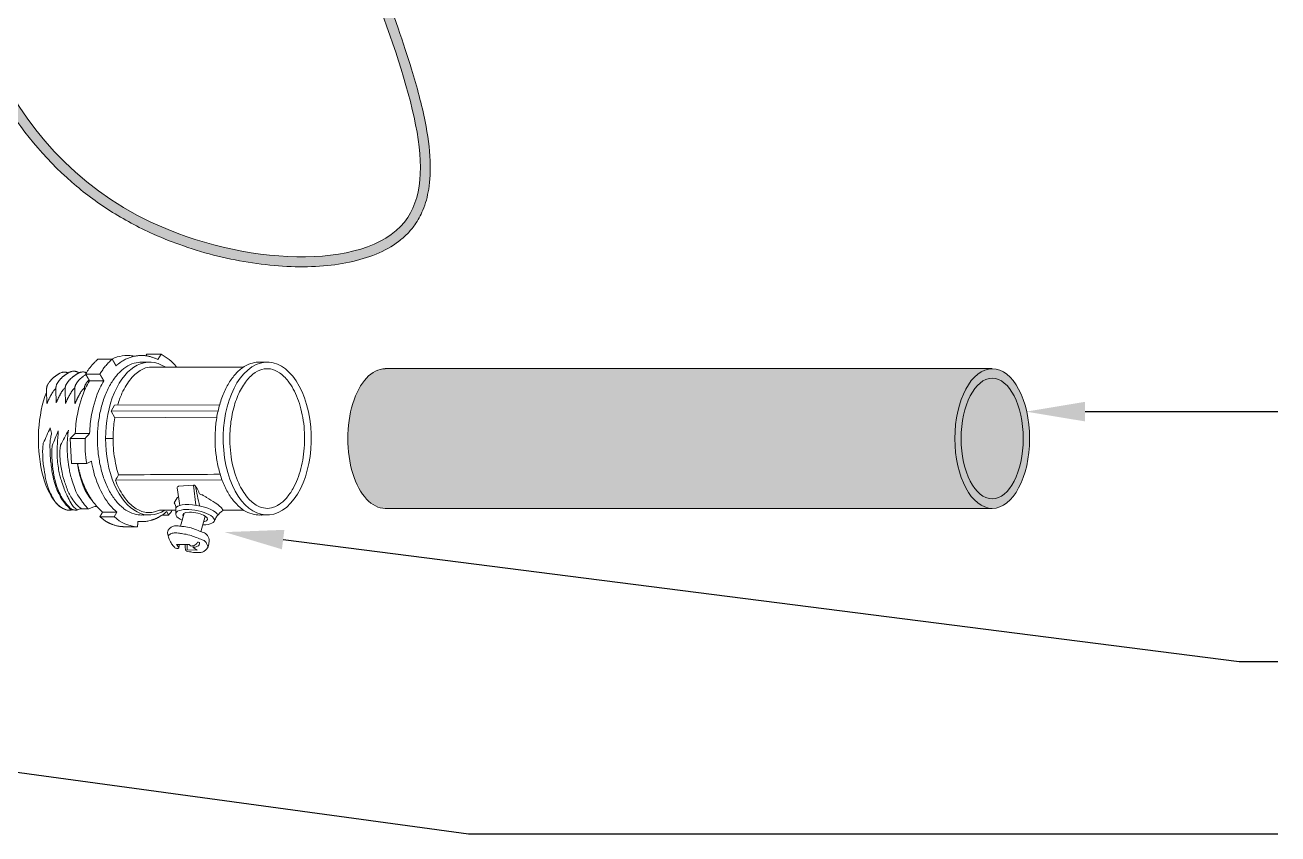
# Model space of a CAD drawing. Header units: millimetres. Extents: x -1568 to 501, y 36 to 962.
# Drawn here: x 167.41 to 184.45, y 52.67 to 63.67 of the extents above; entities that cross this region are included whole.
import ezdxf

# ---------------------------------------------------------------- set-up
doc = ezdxf.new("R2010")
doc.units = ezdxf.units.MM

msp = doc.modelspace()

# ---------------------------------------------------------------- hatches: boundary and pattern name
at = {"lineweight": 0, "transparency": 33554687}
h = msp.add_hatch(color=254, dxfattribs=at)
edge = h.paths.add_edge_path()
edge.add_line((166.621, 73.128), (166.621, 72.99))
edge.add_spline(control_points=[(166.621, 72.99), (166.744, 72.963), (166.867, 72.935), (167.217, 72.85), (167.439, 72.786), (167.739, 72.659), (167.829, 72.614), (168.003, 72.512), (168.086, 72.454), (168.212, 72.35), (168.258, 72.307), (168.417, 72.145), (168.518, 72.012), (168.646, 71.787), (168.687, 71.701), (168.735, 71.571), (168.749, 71.527), (168.772, 71.44), (168.782, 71.396), (168.803, 71.269), (168.808, 71.185), (168.804, 70.946), (168.778, 70.789), (168.688, 70.472), (168.624, 70.312), (168.481, 70.01), (168.405, 69.868), (168.242, 69.586), (168.156, 69.446), (168.005, 69.204), (167.939, 69.101), (167.791, 68.869), (167.708, 68.74), (167.428, 68.3), (167.237, 67.992), (166.895, 67.363), (166.745, 67.043), (166.585, 66.574), (166.545, 66.439), (166.478, 66.162), (166.451, 66.021), (166.41, 65.72), (166.397, 65.56), (166.377, 64.94), (166.429, 64.469), (166.664, 63.546), (166.847, 63.094), (167.346, 62.254), (167.662, 61.866), (168.205, 61.394), (168.378, 61.264), (168.655, 61.087), (168.75, 61.031), (168.946, 60.925), (169.048, 60.875), (169.284, 60.769), (169.422, 60.715), (169.869, 60.56), (170.188, 60.483), (170.816, 60.389), (171.125, 60.373), (171.553, 60.401), (171.689, 60.419), (171.947, 60.474), (172.068, 60.51), (172.293, 60.603), (172.396, 60.66), (172.529, 60.761), (172.569, 60.796), (172.643, 60.871), (172.677, 60.911), (172.751, 61.016), (172.787, 61.083), (172.854, 61.243), (172.88, 61.339), (172.916, 61.562), (172.922, 61.692), (172.91, 61.997), (172.885, 62.176), (172.802, 62.589), (172.738, 62.827), (172.554, 63.426), (172.422, 63.796), (172.241, 64.311)], knot_values=[0, 0, 0, 0, 9.073058, 9.073058, 26.445674, 26.445674, 34.452528, 34.452528, 42.459381, 42.459381, 47.357131, 47.357131, 59.948057, 59.948057, 67.348559, 67.348559, 71.04881, 71.04881, 74.749062, 74.749062, 81.853357, 81.853357, 94.734507, 94.734507, 107.615657, 107.615657, 118.968472, 118.968472, 130.321286, 130.321286, 138.838167, 138.838167, 149.704568, 149.704568, 176.04717, 176.04717, 202.389771, 202.389771, 212.8189, 212.8189, 223.248028, 223.248028, 234.722865, 234.722865, 267.174922, 267.174922, 299.626979, 299.626979, 332.079036, 332.079036, 345.755289, 345.755289, 352.593416, 352.593416, 359.431543, 359.431543, 368.198238, 368.198238, 387.499748, 387.499748, 406.801259, 406.801259, 416.297185, 416.297185, 425.793111, 425.793111, 435.289037, 435.289037, 439.705886, 439.705886, 444.122735, 444.122735, 450.603882, 450.603882, 458.901649, 458.901649, 469.046633, 469.046633, 481.878061, 481.878061, 497.482889, 497.482889, 520.282603, 520.282603, 520.282603, 520.282603], degree=3, periodic=0)
edge.add_line((172.241, 64.311), (172.162, 64.118))
edge.add_spline(control_points=[(172.162, 64.118), (172.612, 62.864), (173.554, 60.236), (167.574, 60.555), (165.71, 65.764), (168.004, 68.821), (169.286, 71.134), (168.215, 72.779), (167.203, 73), (166.621, 73.128)], knot_values=[0, 0, 0, 0, 77.75285, 162.897003, 304.118311, 392.285258, 446.709784, 478.230016, 520.99204, 520.99204, 520.99204, 520.99204], degree=3, periodic=0)
h = msp.add_hatch(color=8, dxfattribs=at)
h.dxf.hatch_style = 1
edge = h.paths.add_edge_path()
edge.add_ellipse((180.561, 58.047), major_axis=(0, 0.95), ratio=0.535366, start_angle=0, end_angle=180, ccw=False)
edge.add_line((180.561, 58.998), (172.305, 58.998))
edge.add_ellipse((172.305, 58.047), major_axis=(0, 0.95), ratio=0.535367, start_angle=0, end_angle=180)
edge.add_line((172.305, 57.097), (180.561, 57.097))
h = msp.add_hatch(color=8, dxfattribs=at)
h.dxf.hatch_style = 1
edge = h.paths.add_edge_path()
edge.add_ellipse((180.561, 58.047), major_axis=(0, 0.95), ratio=0.535367, start_angle=180, end_angle=360)
edge.add_ellipse((180.561, 58.047), major_axis=(0, -0.95), ratio=0.535366, start_angle=180, end_angle=360)

# ---------------------------------------------------------------- linework, layer by layer
at = {"lineweight": 0}
for p, q in [((169.05, 59.173), (169.063, 59.195)), ((169.063, 59.195), (169.257, 59.195)), ((169.257, 59.195), (169.214, 59.121)), ((168.044, 58.961), (168.039, 58.959)), ((168.05, 58.962), (168.044, 58.961)), ((168.054, 58.962), (168.05, 58.962)), ((168.061, 58.963), (168.054, 58.962)), ((168.066, 58.963), (168.061, 58.963)), ((168.072, 58.963), (168.066, 58.963)), ((168.077, 58.963), (168.072, 58.963)), ((168.084, 58.962), (168.077, 58.963)), ((168.088, 58.962), (168.084, 58.962)), ((168.094, 58.961), (168.088, 58.962)), ((168.099, 58.96), (168.094, 58.961)), ((169.457, 59.02), (169.461, 59.028)), ((167.721, 58.794), (167.719, 58.789)), ((167.724, 58.798), (167.721, 58.794)), ((167.728, 58.803), (167.724, 58.798)), ((167.731, 58.807), (167.728, 58.803)), ((167.734, 58.812), (167.731, 58.807)), ((167.737, 58.816), (167.734, 58.812)), ((167.741, 58.821), (167.737, 58.816)), ((167.744, 58.825), (167.741, 58.821)), ((167.748, 58.829), (167.744, 58.825)), ((167.751, 58.834), (167.748, 58.829)), ((167.755, 58.838), (167.751, 58.834)), ((167.758, 58.842), (167.755, 58.838)), ((167.762, 58.846), (167.758, 58.842)), ((167.766, 58.85), (167.762, 58.846)), ((167.77, 58.854), (167.766, 58.85)), ((167.774, 58.858), (167.77, 58.854)), ((167.778, 58.862), (167.774, 58.858)), ((167.78, 58.864), (167.778, 58.862)), ((167.786, 58.869), (167.78, 58.864)), ((167.79, 58.873), (167.786, 58.869)), ((167.794, 58.876), (167.79, 58.873)), ((167.799, 58.88), (167.794, 58.876)), ((167.803, 58.883), (167.799, 58.88)), ((167.807, 58.886), (167.803, 58.883)), ((167.812, 58.89), (167.807, 58.886)), ((167.816, 58.893), (167.812, 58.89)), ((167.822, 58.897), (167.816, 58.893)), ((167.825, 58.899), (167.822, 58.897)), ((167.83, 58.903), (167.825, 58.899)), ((167.834, 58.906), (167.83, 58.903)), ((167.838, 58.909), (167.834, 58.906)), ((167.843, 58.913), (167.838, 58.909)), ((167.84, 58.792), (167.838, 58.787)), ((167.844, 58.798), (167.84, 58.792)), ((167.847, 58.916), (167.843, 58.913)), ((167.846, 58.802), (167.844, 58.798)), ((167.849, 58.806), (167.846, 58.802)), ((167.852, 58.919), (167.847, 58.916)), ((167.852, 58.811), (167.849, 58.806)), ((167.857, 58.922), (167.852, 58.919)), ((167.855, 58.815), (167.852, 58.811)), ((167.858, 58.82), (167.855, 58.815)), ((167.861, 58.925), (167.857, 58.922)), ((167.861, 58.824), (167.858, 58.82)), ((167.866, 58.928), (167.861, 58.925)), ((167.864, 58.829), (167.861, 58.824)), ((167.868, 58.833), (167.864, 58.829)), ((167.871, 58.93), (167.866, 58.928)), ((167.871, 58.838), (167.868, 58.833)), ((167.876, 58.933), (167.871, 58.93)), ((167.875, 58.842), (167.871, 58.838)), ((167.878, 58.846), (167.875, 58.842)), ((167.881, 58.935), (167.876, 58.933)), ((167.882, 58.85), (167.878, 58.846)), ((167.886, 58.937), (167.881, 58.935)), ((167.885, 58.854), (167.882, 58.85)), ((167.889, 58.859), (167.885, 58.854)), ((167.891, 58.94), (167.886, 58.937)), ((167.893, 58.863), (167.889, 58.859)), ((167.895, 58.941), (167.891, 58.94)), ((167.897, 58.866), (167.893, 58.863)), ((167.901, 58.944), (167.895, 58.941)), ((167.901, 58.87), (167.897, 58.866)), ((167.906, 58.945), (167.901, 58.944)), ((167.905, 58.874), (167.901, 58.87)), ((167.907, 58.876), (167.905, 58.874)), ((167.912, 58.947), (167.906, 58.945)), ((167.913, 58.882), (167.907, 58.876)), ((167.917, 58.948), (167.912, 58.947)), ((167.917, 58.885), (167.913, 58.882)), ((167.923, 58.949), (167.917, 58.948)), ((167.921, 58.889), (167.917, 58.885)), ((167.926, 58.892), (167.921, 58.889)), ((167.927, 58.95), (167.923, 58.949)), ((167.93, 58.895), (167.926, 58.892)), ((167.933, 58.951), (167.927, 58.95)), ((167.934, 58.899), (167.93, 58.895)), ((167.939, 58.951), (167.933, 58.951)), ((167.939, 58.902), (167.934, 58.899)), ((167.944, 58.951), (167.939, 58.951)), ((167.943, 58.905), (167.939, 58.902)), ((167.949, 58.909), (167.943, 58.905)), ((167.95, 58.951), (167.944, 58.951)), ((167.952, 58.912), (167.949, 58.909)), ((167.957, 58.95), (167.95, 58.951)), ((167.957, 58.915), (167.952, 58.912)), ((167.961, 58.949), (167.957, 58.95)), ((167.961, 58.919), (167.957, 58.915)), ((167.967, 58.948), (167.961, 58.949)), ((167.966, 58.922), (167.961, 58.919)), ((167.97, 58.925), (167.966, 58.922)), ((167.972, 58.947), (167.967, 58.948)), ((167.971, 58.791), (167.969, 58.788)), ((167.975, 58.928), (167.97, 58.925)), ((167.974, 58.796), (167.971, 58.791)), ((167.977, 58.945), (167.972, 58.947)), ((167.977, 58.801), (167.974, 58.796)), ((167.979, 58.931), (167.975, 58.928)), ((167.982, 58.943), (167.977, 58.945)), ((167.98, 58.805), (167.977, 58.801)), ((167.984, 58.934), (167.979, 58.931)), ((167.983, 58.81), (167.98, 58.805)), ((167.987, 58.94), (167.982, 58.943)), ((167.987, 58.814), (167.983, 58.81)), ((167.988, 58.937), (167.984, 58.934)), ((167.99, 58.938), (167.987, 58.94)), ((167.99, 58.819), (167.987, 58.814)), ((167.993, 58.94), (167.988, 58.937)), ((167.993, 58.823), (167.99, 58.819)), ((167.998, 58.943), (167.993, 58.94)), ((167.997, 58.827), (167.993, 58.823)), ((168, 58.832), (167.997, 58.827)), ((168.003, 58.945), (167.998, 58.943)), ((168.004, 58.836), (168, 58.832)), ((168.008, 58.948), (168.003, 58.945)), ((168.007, 58.84), (168.004, 58.836)), ((168.011, 58.844), (168.007, 58.84)), ((168.013, 58.95), (168.008, 58.948)), ((168.015, 58.848), (168.011, 58.844)), ((168.018, 58.952), (168.013, 58.95)), ((168.018, 58.852), (168.015, 58.848)), ((168.022, 58.954), (168.018, 58.952)), ((168.022, 58.856), (168.018, 58.852)), ((168.028, 58.956), (168.022, 58.954)), ((168.026, 58.86), (168.022, 58.856)), ((168.03, 58.864), (168.026, 58.86)), ((168.034, 58.958), (168.028, 58.956)), ((168.033, 58.866), (168.03, 58.864)), ((168.038, 58.871), (168.033, 58.866)), ((168.039, 58.959), (168.034, 58.958)), ((168.043, 58.875), (168.038, 58.871)), ((168.047, 58.878), (168.043, 58.875)), ((168.051, 58.882), (168.047, 58.878)), ((168.056, 58.885), (168.051, 58.882)), ((168.06, 58.889), (168.056, 58.885)), ((168.064, 58.892), (168.06, 58.889)), ((168.069, 58.895), (168.064, 58.892)), ((168.074, 58.899), (168.069, 58.895)), ((168.078, 58.902), (168.074, 58.899)), ((168.082, 58.905), (168.078, 58.902)), ((168.087, 58.908), (168.082, 58.905)), ((168.091, 58.912), (168.087, 58.908)), ((168.095, 58.915), (168.091, 58.912)), ((168.1, 58.918), (168.095, 58.915)), ((168.104, 58.958), (168.099, 58.96)), ((168.105, 58.921), (168.1, 58.918)), ((168.102, 58.791), (168.1, 58.787)), ((168.105, 58.796), (168.102, 58.791)), ((168.109, 58.955), (168.104, 58.958)), ((168.109, 58.924), (168.105, 58.921)), ((168.108, 58.8), (168.105, 58.796)), ((168.111, 58.805), (168.108, 58.8)), ((168.114, 58.953), (168.109, 58.955)), ((168.114, 58.927), (168.109, 58.924)), ((168.114, 58.809), (168.111, 58.805)), ((168.136, 58.939), (168.114, 58.953)), ((168.119, 58.93), (168.114, 58.927)), ((168.117, 58.814), (168.114, 58.809)), ((168.121, 58.818), (168.117, 58.814)), ((168.123, 58.932), (168.119, 58.93)), ((168.124, 58.823), (168.121, 58.818)), ((168.128, 58.935), (168.123, 58.932)), ((168.127, 58.827), (168.124, 58.823)), ((168.131, 58.831), (168.127, 58.827)), ((168.133, 58.937), (168.128, 58.935)), ((168.134, 58.835), (168.131, 58.831)), ((168.138, 58.94), (168.133, 58.937)), ((168.138, 58.84), (168.134, 58.835)), ((168.143, 58.942), (168.138, 58.94)), ((168.142, 58.844), (168.138, 58.84)), ((168.145, 58.848), (168.142, 58.844)), ((168.148, 58.944), (168.143, 58.942)), ((168.149, 58.852), (168.145, 58.848)), ((168.154, 58.946), (168.148, 58.944)), ((168.153, 58.856), (168.149, 58.852)), ((168.157, 58.86), (168.153, 58.856)), ((168.159, 58.948), (168.154, 58.946)), ((168.161, 58.864), (168.157, 58.86)), ((168.164, 58.949), (168.159, 58.948)), ((168.163, 58.866), (168.161, 58.864)), ((168.169, 58.871), (168.163, 58.866)), ((168.17, 58.95), (168.164, 58.949)), ((168.173, 58.874), (168.169, 58.871)), ((168.175, 58.952), (168.17, 58.95)), ((168.178, 58.878), (168.173, 58.874)), ((168.179, 58.952), (168.175, 58.952)), ((168.182, 58.881), (168.178, 58.878)), ((168.186, 58.953), (168.179, 58.952)), ((168.186, 58.885), (168.182, 58.881)), ((168.192, 58.953), (168.186, 58.953)), ((168.191, 58.888), (168.186, 58.885)), ((168.195, 58.891), (168.191, 58.888)), ((168.197, 58.953), (168.192, 58.953)), ((168.199, 58.895), (168.195, 58.891)), ((168.203, 58.953), (168.197, 58.953)), ((168.205, 58.899), (168.199, 58.895)), ((168.21, 58.952), (168.203, 58.953)), ((168.208, 58.901), (168.205, 58.899)), ((168.213, 58.905), (168.208, 58.901)), ((168.214, 58.952), (168.21, 58.952)), ((168.217, 58.908), (168.213, 58.905)), ((168.219, 58.951), (168.214, 58.952)), ((168.222, 58.911), (168.217, 58.908)), ((168.224, 58.949), (168.219, 58.951)), ((168.226, 58.914), (168.222, 58.911)), ((168.23, 58.947), (168.224, 58.949)), ((168.231, 58.918), (168.226, 58.914)), ((168.235, 58.945), (168.23, 58.947)), ((168.425, 58.923), (168.231, 58.923)), ((168.233, 58.919), (168.231, 58.918)), ((168.239, 58.943), (168.235, 58.945)), ((168.241, 58.941), (168.239, 58.943)), ((167.7, 58.721), (167.699, 58.715)), ((167.699, 58.715), (167.699, 58.71)), ((167.699, 58.71), (167.699, 58.704)), ((167.699, 58.704), (167.702, 58.522)), ((167.701, 58.737), (167.7, 58.732)), ((167.7, 58.732), (167.7, 58.726)), ((167.7, 58.726), (167.7, 58.721)), ((167.702, 58.748), (167.701, 58.743)), ((167.701, 58.743), (167.701, 58.737)), ((167.703, 58.754), (167.702, 58.748)), ((167.705, 58.761), (167.703, 58.754)), ((167.706, 58.764), (167.705, 58.761)), ((167.708, 58.769), (167.706, 58.764)), ((167.711, 58.774), (167.708, 58.769)), ((167.713, 58.779), (167.711, 58.774)), ((167.717, 58.786), (167.713, 58.779)), ((167.719, 58.789), (167.717, 58.786)), ((167.748, 58.616), (167.75, 58.621)), ((167.75, 58.621), (167.753, 58.626)), ((167.753, 58.626), (167.756, 58.632)), ((167.756, 58.632), (167.759, 58.637)), ((167.759, 58.637), (167.763, 58.644)), ((167.763, 58.644), (167.765, 58.648)), ((167.765, 58.648), (167.768, 58.653)), ((167.768, 58.653), (167.771, 58.658)), ((167.771, 58.658), (167.774, 58.664)), ((167.774, 58.664), (167.777, 58.669)), ((167.777, 58.669), (167.78, 58.674)), ((167.78, 58.674), (167.783, 58.68)), ((167.783, 58.68), (167.787, 58.685)), ((167.787, 58.685), (167.79, 58.69)), ((167.79, 58.69), (167.793, 58.693)), ((167.793, 58.693), (167.797, 58.7)), ((167.797, 58.7), (167.801, 58.704)), ((167.801, 58.704), (167.805, 58.709)), ((167.805, 58.709), (167.81, 58.713)), ((167.81, 58.713), (167.813, 58.716)), ((167.813, 58.716), (167.819, 58.722)), ((167.819, 58.722), (167.823, 58.726)), ((167.823, 58.726), (167.827, 58.728)), ((167.827, 58.728), (167.826, 58.722)), ((167.826, 58.722), (167.826, 58.717)), ((167.826, 58.717), (167.829, 58.535)), ((167.828, 58.75), (167.827, 58.744)), ((167.827, 58.744), (167.827, 58.739)), ((167.827, 58.739), (167.827, 58.733)), ((167.827, 58.733), (167.827, 58.728)), ((167.829, 58.761), (167.828, 58.755)), ((167.828, 58.755), (167.828, 58.75)), ((167.83, 58.766), (167.829, 58.761)), ((167.832, 58.773), (167.83, 58.766)), ((167.833, 58.777), (167.832, 58.773)), ((167.835, 58.782), (167.833, 58.777)), ((167.838, 58.787), (167.835, 58.782)), ((167.868, 58.616), (167.872, 58.623)), ((167.872, 58.623), (167.875, 58.628)), ((167.875, 58.628), (167.878, 58.633)), ((167.878, 58.633), (167.881, 58.639)), ((167.881, 58.639), (167.883, 58.644)), ((167.883, 58.644), (167.886, 58.649)), ((167.886, 58.649), (167.89, 58.656)), ((167.89, 58.656), (167.892, 58.66)), ((167.892, 58.66), (167.895, 58.666)), ((167.895, 58.666), (167.898, 58.671)), ((167.898, 58.671), (167.901, 58.676)), ((167.901, 58.676), (167.904, 58.682)), ((167.904, 58.682), (167.907, 58.687)), ((167.907, 58.687), (167.91, 58.692)), ((167.91, 58.692), (167.914, 58.697)), ((167.914, 58.697), (167.917, 58.702)), ((167.917, 58.702), (167.92, 58.706)), ((167.92, 58.706), (167.925, 58.712)), ((167.925, 58.712), (167.928, 58.717)), ((167.928, 58.717), (167.932, 58.721)), ((167.932, 58.721), (167.937, 58.726)), ((167.937, 58.726), (167.94, 58.729)), ((167.94, 58.729), (167.946, 58.734)), ((167.946, 58.734), (167.95, 58.738)), ((167.95, 58.738), (167.953, 58.74)), ((167.953, 58.734), (167.952, 58.729)), ((167.952, 58.729), (167.952, 58.723)), ((167.952, 58.723), (167.952, 58.718)), ((167.952, 58.718), (167.952, 58.712)), ((167.952, 58.712), (167.952, 58.707)), ((167.952, 58.707), (167.955, 58.524)), ((167.954, 58.745), (167.953, 58.74)), ((167.953, 58.74), (167.953, 58.734)), ((167.955, 58.751), (167.954, 58.745)), ((167.956, 58.756), (167.955, 58.751)), ((167.958, 58.763), (167.956, 58.756)), ((167.959, 58.767), (167.958, 58.763)), ((167.961, 58.772), (167.959, 58.767)), ((167.963, 58.777), (167.961, 58.772)), ((167.966, 58.782), (167.963, 58.777)), ((167.969, 58.788), (167.966, 58.782)), ((168, 58.618), (168.003, 58.623)), ((168.003, 58.623), (168.006, 58.629)), ((168.006, 58.629), (168.009, 58.634)), ((168.009, 58.634), (168.012, 58.639)), ((168.012, 58.639), (168.016, 58.646)), ((168.016, 58.646), (168.018, 58.65)), ((168.018, 58.65), (168.021, 58.655)), ((168.021, 58.655), (168.024, 58.661)), ((168.024, 58.661), (168.027, 58.666)), ((168.027, 58.666), (168.03, 58.671)), ((168.03, 58.671), (168.033, 58.677)), ((168.033, 58.677), (168.036, 58.682)), ((168.036, 58.682), (168.039, 58.687)), ((168.039, 58.687), (168.043, 58.692)), ((168.043, 58.692), (168.045, 58.696)), ((168.045, 58.696), (168.05, 58.702)), ((168.05, 58.702), (168.054, 58.707)), ((168.054, 58.707), (168.058, 58.711)), ((168.058, 58.711), (168.062, 58.716)), ((168.062, 58.716), (168.065, 58.719)), ((168.065, 58.719), (168.071, 58.724)), ((168.071, 58.724), (168.076, 58.728)), ((168.076, 58.728), (168.081, 58.732)), ((168.081, 58.732), (168.083, 58.734)), ((168.084, 58.739), (168.083, 58.734)), ((168.083, 58.734), (168.083, 58.728)), ((168.083, 58.728), (168.083, 58.723)), ((168.083, 58.723), (168.083, 58.717)), ((168.083, 58.717), (168.083, 58.712)), ((168.083, 58.712), (168.083, 58.706)), ((168.083, 58.706), (168.085, 58.524)), ((168.085, 58.745), (168.084, 58.739)), ((168.086, 58.756), (168.085, 58.75)), ((168.085, 58.75), (168.085, 58.745)), ((168.088, 58.763), (168.086, 58.756)), ((168.09, 58.766), (168.088, 58.763)), ((168.092, 58.771), (168.09, 58.766)), ((168.094, 58.776), (168.092, 58.771)), ((168.096, 58.781), (168.094, 58.776)), ((168.1, 58.787), (168.096, 58.781)), ((168.131, 58.617), (168.134, 58.623)), ((168.134, 58.623), (168.137, 58.628)), ((168.137, 58.628), (168.14, 58.633)), ((168.14, 58.633), (168.143, 58.639)), ((168.143, 58.639), (168.146, 58.646)), ((168.146, 58.646), (168.148, 58.649)), ((168.148, 58.649), (168.151, 58.655)), ((168.151, 58.655), (168.154, 58.66)), ((168.154, 58.66), (168.157, 58.666)), ((168.157, 58.666), (168.16, 58.671)), ((168.16, 58.671), (168.163, 58.676)), ((168.163, 58.676), (168.167, 58.681)), ((168.167, 58.681), (168.17, 58.687)), ((168.17, 58.687), (168.173, 58.692)), ((168.173, 58.692), (168.176, 58.695)), ((168.176, 58.695), (168.181, 58.701)), ((168.181, 58.701), (168.185, 58.706)), ((168.185, 58.706), (168.189, 58.711)), ((168.189, 58.711), (168.193, 58.715)), ((168.193, 58.715), (168.196, 58.718)), ((168.196, 58.718), (168.202, 58.723)), ((168.202, 58.723), (168.206, 58.727)), ((168.206, 58.727), (168.211, 58.731)), ((168.211, 58.731), (168.216, 58.735)), ((167.702, 58.522), (167.705, 58.528)), ((167.705, 58.528), (167.707, 58.533)), ((167.707, 58.533), (167.71, 58.539)), ((167.71, 58.539), (167.713, 58.544)), ((167.713, 58.544), (167.715, 58.55)), ((167.715, 58.55), (167.718, 58.555)), ((167.718, 58.555), (167.721, 58.561)), ((167.721, 58.561), (167.724, 58.567)), ((167.724, 58.567), (167.726, 58.572)), ((167.726, 58.572), (167.728, 58.577)), ((167.728, 58.577), (167.731, 58.583)), ((167.731, 58.583), (167.734, 58.588)), ((167.734, 58.588), (167.736, 58.594)), ((167.736, 58.594), (167.739, 58.599)), ((167.739, 58.599), (167.741, 58.603)), ((167.741, 58.603), (167.745, 58.61)), ((167.745, 58.61), (167.748, 58.616)), ((167.829, 58.535), (167.832, 58.54)), ((167.832, 58.54), (167.835, 58.546)), ((167.835, 58.546), (167.837, 58.551)), ((167.837, 58.551), (167.84, 58.557)), ((167.84, 58.557), (167.842, 58.562)), ((167.842, 58.562), (167.845, 58.568)), ((167.845, 58.568), (167.848, 58.573)), ((167.848, 58.573), (167.851, 58.58)), ((167.851, 58.58), (167.853, 58.584)), ((167.853, 58.584), (167.856, 58.59)), ((167.856, 58.59), (167.858, 58.595)), ((167.858, 58.595), (167.861, 58.601)), ((167.861, 58.601), (167.863, 58.606)), ((167.863, 58.606), (167.866, 58.612)), ((167.866, 58.612), (167.868, 58.616)), ((167.955, 58.524), (167.957, 58.53)), ((167.957, 58.53), (167.96, 58.535)), ((167.96, 58.535), (167.963, 58.541)), ((167.963, 58.541), (167.965, 58.546)), ((167.965, 58.546), (167.968, 58.552)), ((167.968, 58.552), (167.97, 58.557)), ((167.97, 58.557), (167.973, 58.563)), ((167.973, 58.563), (167.976, 58.57)), ((167.976, 58.57), (167.978, 58.574)), ((167.978, 58.574), (167.981, 58.58)), ((167.981, 58.58), (167.984, 58.585)), ((167.984, 58.585), (167.986, 58.591)), ((167.986, 58.591), (167.989, 58.596)), ((167.989, 58.596), (167.992, 58.602)), ((167.992, 58.602), (167.994, 58.606)), ((167.994, 58.606), (167.997, 58.612)), ((167.997, 58.612), (168, 58.618)), ((168.085, 58.524), (168.088, 58.529)), ((168.088, 58.529), (168.091, 58.535)), ((168.091, 58.535), (168.093, 58.54)), ((168.093, 58.54), (168.096, 58.546)), ((168.096, 58.546), (168.099, 58.551)), ((168.099, 58.551), (168.101, 58.557)), ((168.101, 58.557), (168.104, 58.563)), ((168.104, 58.563), (168.107, 58.569)), ((168.107, 58.569), (168.109, 58.574)), ((168.109, 58.574), (168.112, 58.579)), ((168.112, 58.579), (168.114, 58.585)), ((168.114, 58.585), (168.117, 58.59)), ((168.117, 58.59), (168.12, 58.596)), ((168.12, 58.596), (168.122, 58.601)), ((168.122, 58.601), (168.124, 58.605)), ((168.124, 58.605), (168.128, 58.612)), ((168.128, 58.612), (168.131, 58.617)), ((168.622, 58.499), (168.576, 58.419)), ((170.052, 58.506), (168.622, 58.499)), ((168.576, 58.419), (170.032, 58.426)), ((168.576, 58.419), (168.627, 58.33)), ((168.627, 58.33), (170.015, 58.337)), ((168.022, 58.049), (168.036, 57.706)), ((168.501, 58.049), (168.604, 58.049)), ((168.036, 57.706), (168.245, 57.706)), ((168.245, 57.706), (168.308, 57.741)), ((168.635, 57.479), (170.086, 57.486)), ((169.477, 57.375), (169.513, 57.137)), ((169.699, 57.413), (169.495, 57.397)), ((169.727, 57.14), (169.699, 57.413)), ((168.619, 56.984), (168.425, 56.984)), ((168.461, 57.046), (168.655, 57.046)), ((168.655, 57.046), (168.619, 56.984)), ((169.356, 57.006), (169.271, 57.006)), ((169.356, 57.006), (169.335, 57.054)), ((169.571, 57.031), (169.522, 56.855)), ((169.858, 56.99), (169.799, 56.779)), ((170.38, 57.073), (170.102, 57.073)), ((169.613, 56.535), (169.612, 56.604)), ((169.747, 56.527), (169.613, 56.535)), ((169.692, 56.565), (169.747, 56.527))]:
    msp.add_line(p, q, dxfattribs=at)
at = {"lineweight": 0, "transparency": 33554687}
for p, q in [((172.305, 58.998), (180.561, 58.998)), ((172.305, 57.097), (180.561, 57.097))]:
    msp.add_line(p, q, dxfattribs=at)
at = {"linetype": 'ByBlock', "lineweight": -2, "transparency": 33554687}
for p, q in [((181.824, 58.413), (183.918, 58.413)), ((183.918, 58.413), (184.447, 58.413)), ((170.917, 56.673), (183.918, 55.016)), ((183.918, 55.016), (184.447, 55.016)), ((165.286, 53.785), (173.437, 52.668)), ((173.437, 52.668), (184.447, 52.668))]:
    msp.add_line(p, q, dxfattribs=at)
at = {"lineweight": 0}
for centre, major_axis, ratio, start_param, end_param in [((169.1, 58.047), (0, 1.04), 0.575694, -0.358891, 3.497565), ((168.955, 58.62), (-0.459, 0.459), 1, 4.605388, 5.014134), ((170.7, 58.047), (0, 1.04), 0.575694, 3.500298, 9.78075), ((169.617, 57.961), (-0.986, 0.986), 1, 0.722408, 0.969226), ((169.496, 57.378), (-0.0137, 0.0137), 1, -0.706281, 0.93444), ((169.702, 57.386), (0.0192, 0.0192), 1, 6.219885, 7.191838), ((169.625, 57.099), (0.144, 0.144), 1, 1.475315, 1.983152), ((168.96, 57.338), (-0.347, 0.347), 1, 1.589505, 2.307136), ((169.002, 57.346), (0.347, 0.347), 1, 4.731097, 4.906867)]:
    msp.add_ellipse(centre, major_axis=major_axis, ratio=ratio, start_param=start_param, end_param=end_param, dxfattribs=at)
at = {"lineweight": 0, "transparency": 33554687}
msp.add_ellipse((172.305, 58.047), major_axis=(0, 0.95), ratio=0.535367, start_param=0, end_param=3.141593, dxfattribs=at)
for major_axis, ratio in [((0, 0.95), 0.535367), ((0, 0.82), 0.515158)]:
    msp.add_ellipse((180.561, 58.047), major_axis=major_axis, ratio=ratio, dxfattribs=at)
at = {"lineweight": 0, "extrusion": (0, 0, -1)}
for centre, major_axis, ratio, start_param, end_param in [((168.017, 58.027), (-0.005, 0.956), 0.448971, 3.032406, 5.460085), ((168.447, 57.978), (-0.004, 0.835), 0.415533, 3.5284, 4.382021), ((169.719, 56.978), (-0.263, 0.049), 0.351645, -0.912294, 4.229293), ((169.743, 57.042), (-0.287, 0.053), 0.322725, 0, 2.991455), ((169.719, 56.978), (-0.168, 0.031), 0.351645, -0.381037, 3.865717)]:
    msp.add_ellipse(centre, major_axis=major_axis, ratio=ratio, start_param=start_param, end_param=end_param, dxfattribs=at)
at = {"lineweight": 0, "transparency": 33554687}
for points, knots in [([(172.162, 64.118), (172.612, 62.864), (173.554, 60.236), (167.574, 60.555), (165.71, 65.764), (168.004, 68.821), (169.286, 71.134), (168.215, 72.779), (167.203, 73), (166.621, 73.128)], [0, 0, 0, 0, 1.575355, 3.300466, 6.16176, 7.948116, 9.050815, 9.689448, 10.555852, 10.555852, 10.555852, 10.555852]), ([(172.241, 64.311), (172.422, 63.796), (172.554, 63.426), (172.738, 62.827), (172.802, 62.589), (172.885, 62.176), (172.91, 61.997), (172.922, 61.692), (172.916, 61.562), (172.88, 61.339), (172.854, 61.243), (172.787, 61.083), (172.751, 61.016), (172.677, 60.911), (172.643, 60.871), (172.569, 60.796), (172.529, 60.761), (172.396, 60.66), (172.293, 60.603), (172.068, 60.51), (171.947, 60.474), (171.689, 60.419), (171.553, 60.401), (171.125, 60.373), (170.816, 60.389), (170.188, 60.483), (169.869, 60.56), (169.422, 60.715), (169.284, 60.769), (169.048, 60.875), (168.946, 60.925), (168.75, 61.031), (168.655, 61.087), (168.378, 61.264), (168.205, 61.394), (167.662, 61.866), (167.346, 62.254), (166.847, 63.094), (166.664, 63.546), (166.429, 64.469), (166.377, 64.94), (166.397, 65.56), (166.41, 65.72), (166.451, 66.021), (166.478, 66.162), (166.545, 66.439), (166.585, 66.574), (166.745, 67.043), (166.895, 67.363), (167.237, 67.992), (167.428, 68.3), (167.708, 68.74), (167.791, 68.869), (167.939, 69.101), (168.005, 69.204), (168.156, 69.446), (168.242, 69.586), (168.405, 69.868), (168.481, 70.01), (168.624, 70.312), (168.688, 70.472), (168.778, 70.789), (168.804, 70.946), (168.808, 71.185), (168.803, 71.269), (168.782, 71.396), (168.772, 71.44), (168.749, 71.527), (168.735, 71.571), (168.687, 71.701), (168.646, 71.787), (168.518, 72.012), (168.417, 72.145), (168.258, 72.307), (168.212, 72.35), (168.086, 72.454), (168.003, 72.512), (167.829, 72.614), (167.739, 72.659), (167.439, 72.786), (167.217, 72.85), (166.867, 72.935), (166.744, 72.963), (166.621, 72.99)], [0, 0, 0, 0, 22.799715, 22.799715, 38.404542, 38.404542, 51.23597, 51.23597, 61.380955, 61.380955, 69.678721, 69.678721, 76.159869, 76.159869, 80.576717, 80.576717, 84.993566, 84.993566, 94.489492, 94.489492, 103.985418, 103.985418, 113.481345, 113.481345, 132.782855, 132.782855, 152.084366, 152.084366, 160.851061, 160.851061, 167.689187, 167.689187, 174.527314, 174.527314, 188.203568, 188.203568, 220.655625, 220.655625, 253.107681, 253.107681, 285.559738, 285.559738, 297.034575, 297.034575, 307.463704, 307.463704, 317.892832, 317.892832, 344.235434, 344.235434, 370.578035, 370.578035, 381.444436, 381.444436, 389.961317, 389.961317, 401.314132, 401.314132, 412.666946, 412.666946, 425.548096, 425.548096, 438.429247, 438.429247, 445.533542, 445.533542, 449.233793, 449.233793, 452.934044, 452.934044, 460.334546, 460.334546, 472.925472, 472.925472, 477.823223, 477.823223, 485.830076, 485.830076, 493.836929, 493.836929, 511.209545, 511.209545, 520.282603, 520.282603, 520.282603, 520.282603])]:
    msp.add_open_spline(points, degree=3, knots=knots, dxfattribs=at)
at = {"lineweight": 0}
for points, weights, degree, knots in [([(169.214, 59.121), (169.161, 59.148), (169.104, 59.166), (169.027, 59.176), (169.009, 59.177), (168.99, 59.177), (168.944, 59.177), (168.898, 59.17), (168.81, 59.143), (168.767, 59.124), (168.698, 59.081), (168.67, 59.06), (168.644, 59.037), (168.627, 59.067), (168.609, 59.097), (168.592, 59.128), (168.527, 59.128), (168.462, 59.128), (168.398, 59.128), (168.331, 59.069), (168.275, 59.001), (168.231, 58.923), (168.248, 58.893), (168.266, 58.863), (168.283, 58.833), (168.348, 58.833), (168.413, 58.833), (168.477, 58.833), (168.46, 58.863), (168.442, 58.893), (168.425, 58.923), (168.469, 59.001), (168.525, 59.069), (168.592, 59.128)], [1, 1, 1, 1, 1, 1, 1, 1, 1, 1, 1, 1, 1, 1, 1, 1, 1, 1, 1, 0.990229198109, 0.990229198109, 1, 1, 1, 1, 1, 1, 1, 1, 1, 1, 0.990229198109, 0.990229198109, 1], 3, [0, 0, 0, 0, 0.219342, 0.219342, 0.288501, 0.288501, 0.288501, 0.460148, 0.460148, 0.631794, 0.631794, 0.75593, 0.75593, 0.75593, 1.75593, 1.75593, 1.75593, 2.75593, 2.75593, 2.75593, 3.098767, 3.098767, 3.098767, 4.098767, 4.098767, 4.098767, 5.098767, 5.098767, 5.098767, 6.098767, 6.098767, 6.098767, 6.441604, 6.441604, 6.441604, 6.441604]), ([(169.1, 59.087), (169.045, 59.087), (168.99, 59.087), (168.391, 59.087), (168.391, 58.047), (168.391, 57.007), (168.99, 57.007), (169.045, 57.007), (169.1, 57.007)], [1, 1, 1, 0.707106781187, 1, 0.707106781187, 1, 1, 1], 2, [0, 0, 0, 1, 1, 2.570796, 2.570796, 4.141593, 4.141593, 5.141593, 5.141593, 5.141593]), ([(170.727, 59.087), (170.658, 59.087), (170.59, 59.087), (169.991, 59.087), (169.991, 58.047), (169.991, 57.007), (170.59, 57.007), (170.645, 57.007), (170.7, 57.007)], [1, 1, 1, 0.707106781187, 1, 0.707106781187, 1, 1, 1], 2, [0, 0, 0, 1, 1, 2.570796, 2.570796, 4.141593, 4.141593, 5.141593, 5.141593, 5.141593]), ([(168.12, 57.706), (168.128, 57.667), (168.136, 57.629), (168.179, 57.469), (168.226, 57.355), (168.335, 57.175), (168.394, 57.103), (168.461, 57.046), (168.449, 57.026), (168.437, 57.005), (168.425, 56.984), (168.512, 56.901), (168.622, 56.854), (168.742, 56.848), (168.807, 56.848), (168.871, 56.848), (168.936, 56.848), (168.938, 56.871), (168.94, 56.895), (168.942, 56.919), (168.97, 56.916), (168.999, 56.916), (169.086, 56.923), (169.143, 56.938), (169.246, 56.987), (169.292, 57.018), (169.335, 57.054)], [1, 1, 1, 1, 1, 1, 1, 1, 1, 1, 1, 0.957542218132, 0.957542218132, 1, 1, 1, 1, 1, 1, 1, 1, 1, 1, 1, 1, 1, 1], 3, [0, 0, 0, 0, 0.112609, 0.112609, 0.485211, 0.485211, 0.798906, 0.798906, 0.798906, 1.798906, 1.798906, 1.798906, 2.516538, 2.516538, 2.516538, 3.516538, 3.516538, 3.516538, 4.516538, 4.516538, 4.516538, 4.623088, 4.623088, 4.841794, 4.841794, 5.041077, 5.041077, 5.041077, 5.041077])]:
    msp.add_rational_spline(points, weights, degree=degree, knots=knots, dxfattribs=at)
for points, knots in [([(168.893, 59.167), (168.88, 59.169), (168.866, 59.172), (168.833, 59.176), (168.815, 59.177), (168.796, 59.177), (168.75, 59.177), (168.704, 59.17), (168.635, 59.149), (168.61, 59.139), (168.586, 59.128)], [6.1617912, 6.1617912, 6.1617912, 6.1617912, 6.2140268, 6.2140268, 6.2831853, 6.2831853, 6.2831853, 6.4548319, 6.4548319, 6.5533193, 6.5533193, 6.5533193, 6.5533193]), ([(170.379, 59.02), (169.953, 59.02), (169.527, 59.02), (169.1, 59.02), (169.063, 59.015), (169.027, 59.003), (168.941, 58.956), (168.892, 58.916), (168.802, 58.807), (168.76, 58.74), (168.702, 58.612), (168.682, 58.557), (168.665, 58.499)], [0, 0, 0, 0, 1, 1, 1, 1.228038, 1.228038, 1.530212, 1.530212, 1.832386, 1.832386, 2.028146, 2.028146, 2.028146, 2.028146]), ([(170.861, 57.149), (170.895, 57.171), (170.928, 57.2), (170.993, 57.274), (171.024, 57.318), (171.095, 57.446), (171.131, 57.537), (171.184, 57.739), (171.201, 57.848), (171.212, 58.071), (171.207, 58.184), (171.175, 58.4), (171.148, 58.503), (171.078, 58.685), (171.035, 58.764), (170.949, 58.875), (170.908, 58.914), (170.827, 58.969), (170.786, 58.986), (170.707, 59.001), (170.668, 58.999), (170.588, 58.976), (170.547, 58.955), (170.466, 58.89), (170.426, 58.847), (170.353, 58.74), (170.319, 58.677), (170.263, 58.535), (170.24, 58.457), (170.207, 58.291), (170.196, 58.204), (170.188, 57.995), (170.196, 57.872), (170.237, 57.641), (170.27, 57.532), (170.346, 57.364), (170.387, 57.299), (170.474, 57.195), (170.52, 57.157), (170.603, 57.113), (170.64, 57.102), (170.712, 57.095), (170.749, 57.099), (170.81, 57.12), (170.835, 57.132), (170.86, 57.148)], [3.500298, 3.500298, 3.500298, 3.500298, 3.722343, 3.722343, 3.944387, 3.944387, 4.284019, 4.284019, 4.623651, 4.623651, 4.963282, 4.963282, 5.302914, 5.302914, 5.642546, 5.642546, 5.910257, 5.910257, 6.177969, 6.177969, 6.44568, 6.44568, 6.713392, 6.713392, 6.981103, 6.981103, 7.248815, 7.248815, 7.516526, 7.516526, 7.784238, 7.784238, 8.153358, 8.153358, 8.522479, 8.522479, 8.824033, 8.824033, 9.125588, 9.125588, 9.371073, 9.371073, 9.616557, 9.616557, 9.78075, 9.78075, 9.78075, 9.78075]), ([(168.283, 58.833), (168.264, 58.801), (168.247, 58.768), (168.18, 58.625), (168.142, 58.504), (168.102, 58.29), (168.093, 58.202), (168.09, 58.116), (168.154, 58.116), (168.219, 58.116), (168.284, 58.116), (168.264, 58.093), (168.244, 58.071), (168.225, 58.049), (168.156, 58.049), (168.087, 58.049), (168.019, 58.049), (168.042, 58.071), (168.066, 58.093), (168.09, 58.116)], [0, 0, 0, 0, 0.120098, 0.120098, 0.4927, 0.4927, 0.741841, 0.741841, 0.741841, 1.741841, 1.741841, 1.741841, 2.741841, 2.741841, 2.741841, 3.741841, 3.741841, 3.741841, 4.741841, 4.741841, 4.741841, 4.741841]), ([(168.213, 58.696), (168.213, 58.699), (168.213, 58.702), (168.213, 58.706), (168.213, 58.707), (168.213, 58.709), (168.213, 58.711), (168.213, 58.713), (168.213, 58.715), (168.213, 58.717), (168.213, 58.719), (168.213, 58.72), (168.214, 58.722), (168.214, 58.724), (168.214, 58.726), (168.214, 58.728), (168.214, 58.73), (168.214, 58.731), (168.214, 58.733), (168.214, 58.735), (168.214, 58.737), (168.215, 58.739), (168.215, 58.741), (168.215, 58.743), (168.215, 58.744), (168.216, 58.746), (168.216, 58.748), (168.216, 58.75), (168.216, 58.751), (168.217, 58.753), (168.217, 58.755), (168.218, 58.757), (168.218, 58.76), (168.219, 58.762), (168.22, 58.763), (168.22, 58.764), (168.22, 58.766), (168.221, 58.767), (168.222, 58.769), (168.222, 58.771), (168.223, 58.772), (168.224, 58.774), (168.225, 58.776), (168.225, 58.777), (168.226, 58.779), (168.227, 58.781), (168.228, 58.783), (168.229, 58.785), (168.231, 58.787), (168.231, 58.788), (168.232, 58.789), (168.233, 58.79), (168.233, 58.792), (168.234, 58.794), (168.235, 58.795), (168.236, 58.797), (168.237, 58.798), (168.238, 58.8), (168.239, 58.801), (168.24, 58.803), (168.242, 58.804), (168.243, 58.806), (168.244, 58.807), (168.245, 58.809), (168.246, 58.81), (168.247, 58.812), (168.248, 58.813), (168.249, 58.815), (168.25, 58.816), (168.251, 58.818), (168.259, 58.827), (168.267, 58.836), (168.277, 58.844), (168.277, 58.844)], [0, 0, 0, 0, 1, 1, 1, 2, 2, 2, 3, 3, 3, 4, 4, 4, 5, 5, 5, 6, 6, 6, 7, 7, 7, 8, 8, 8, 9, 9, 9, 10, 10, 10, 11, 11, 11, 12, 12, 12, 13, 13, 13, 14, 14, 14, 15, 15, 15, 16, 16, 16, 17, 17, 17, 18, 18, 18, 19, 19, 19, 20, 20, 20, 21, 21, 21, 22, 22, 22, 23, 23, 23, 23.474115, 23.479845, 23.479845, 23.479845, 23.479845]), ([(168.477, 58.833), (168.458, 58.801), (168.441, 58.768), (168.374, 58.625), (168.336, 58.504), (168.296, 58.291), (168.287, 58.204), (168.284, 58.116)], [7.0506297, 7.0506297, 7.0506297, 7.0506297, 7.1707275, 7.1707275, 7.54333, 7.54333, 7.7894561, 7.7894561, 7.7894561, 7.7894561]), ([(168.627, 58.33), (168.615, 58.258), (168.607, 58.184), (168.601, 58.008), (168.606, 57.906), (168.633, 57.719), (168.653, 57.633), (168.679, 57.554)], [7.568511, 7.568511, 7.568511, 7.568511, 7.7940553, 7.7940553, 8.0962292, 8.0962292, 8.3727688, 8.3727688, 8.3727688, 8.3727688]), ([(168.123, 57.079), (168.114, 57.075), (168.098, 57.068), (168.074, 57.075), (168.053, 57.08), (168.034, 57.084), (168.019, 57.076), (168.003, 57.068), (167.983, 57.073), (167.961, 57.077), (167.935, 57.088), (167.906, 57.101), (167.872, 57.125), (167.842, 57.156), (167.81, 57.193), (167.789, 57.236), (167.756, 57.29), (167.728, 57.352), (167.704, 57.421), (167.687, 57.49), (167.676, 57.561), (167.664, 57.64), (167.65, 57.722), (167.647, 57.813), (167.644, 57.901), (167.651, 57.956), (167.655, 57.983), (167.686, 58.054), (167.718, 58.124), (167.749, 58.194), (167.755, 58.17), (167.761, 58.146), (167.768, 58.122), (167.763, 58.102), (167.756, 58.07), (167.749, 58.019), (167.745, 57.97), (167.745, 57.915), (167.749, 57.845), (167.751, 57.766), (167.763, 57.677), (167.773, 57.603), (167.785, 57.54), (167.794, 57.495), (167.807, 57.446), (167.822, 57.401), (167.84, 57.35), (167.862, 57.306), (167.885, 57.258), (167.909, 57.216), (167.941, 57.176), (167.967, 57.138), (168.003, 57.113), (168.015, 57.085), (168.033, 57.082), (168.033, 57.082)], [0, 0, 0, 0, 13.776449, 25.410307, 35.103037, 46.85586, 53.474531, 59.984878, 73.535087, 82.425811, 94.105054, 113.916903, 131.64732, 155.514419, 178.50558, 204.509656, 227.321766, 274.131497, 304.746218, 337.558796, 381.074519, 411.739086, 457.284567, 506.017073, 547.423494, 589.128619, 589.128619, 589.128619, 590.128619, 590.128619, 590.128619, 591.128619, 591.128619, 591.128619, 591.251379, 591.331606, 591.447455, 591.553919, 591.686576, 591.872549, 592.042937, 592.246224, 592.331126, 592.443294, 592.529699, 592.647391, 592.73745, 592.864088, 592.952434, 593.069615, 593.164435, 593.268586, 593.354029, 593.435082, 593.442044, 593.442044, 593.442044, 593.442044]), ([(168.042, 57.082), (168.034, 57.09), (168.014, 57.108), (167.986, 57.138), (167.951, 57.178), (167.912, 57.227), (167.878, 57.299), (167.842, 57.381), (167.813, 57.477), (167.796, 57.566), (167.781, 57.657), (167.774, 57.733), (167.772, 57.809), (167.77, 57.876), (167.773, 57.924), (167.775, 57.95), (167.803, 58.017), (167.83, 58.084), (167.858, 58.152), (167.854, 58.092), (167.845, 57.987), (167.841, 57.845), (167.846, 57.727), (167.862, 57.63), (167.875, 57.546), (167.904, 57.468), (167.929, 57.384), (167.962, 57.306), (167.998, 57.228), (168.034, 57.16), (168.077, 57.1), (168.11, 57.085), (168.123, 57.079), (168.135, 57.086), (168.156, 57.096), (168.19, 57.089), (168.228, 57.09), (168.274, 57.088), (168.318, 57.112), (168.355, 57.121), (168.375, 57.125), (168.381, 57.126)], [0, 0, 0, 0, 0.072774, 0.164414, 0.255724, 0.40365, 0.550426, 0.749702, 0.958207, 1.171447, 1.315128, 1.526072, 1.647824, 1.7854, 1.945252, 1.945252, 1.945252, 2.945252, 2.945252, 2.945252, 92.333407, 161.017013, 216.6111, 269.025508, 307.70432, 344.099806, 394.090801, 439.206578, 471.120585, 522.128525, 556.50004, 576.844117, 576.844117, 576.844117, 577.391084, 577.723, 578.184797, 578.88433, 579.486097, 580.126311, 580.333847, 580.333847, 580.333847, 580.333847]), ([(168.175, 57.092), (168.172, 57.094), (168.168, 57.096), (168.165, 57.098), (168.165, 57.098), (168.165, 57.098), (168.165, 57.098), (168.156, 57.104), (168.124, 57.125), (168.08, 57.18), (168.031, 57.248), (167.99, 57.325), (167.966, 57.402), (167.931, 57.487), (167.91, 57.579), (167.891, 57.687), (167.875, 57.811), (167.883, 57.904), (167.888, 57.956), (167.924, 58.024), (167.961, 58.093), (167.997, 58.162), (167.988, 58.09), (167.972, 57.968), (167.983, 57.8), (167.998, 57.681), (168.016, 57.584), (168.038, 57.5), (168.068, 57.404), (168.104, 57.309), (168.15, 57.236), (168.183, 57.191), (168.202, 57.164), (168.21, 57.154), (168.212, 57.151), (168.212, 57.151), (168.212, 57.151), (168.212, 57.151), (168.229, 57.131), (168.246, 57.111), (168.262, 57.091)], [0, 0, 0, 0, 0.023298, 0.023298, 0.023298, 0.023298, 0.023298, 0.023298, 0.092711, 0.257352, 0.457619, 0.613593, 0.793461, 0.95908, 1.181421, 1.380453, 1.638432, 1.957649, 1.957649, 1.957649, 2.957649, 2.957649, 2.957649, 3.409196, 3.715069, 4.001599, 4.157036, 4.321689, 4.543141, 4.779333, 4.952248, 5.075352, 5.1295, 5.154211, 5.154211, 5.154211, 5.154211, 5.154211, 5.154211, 5.316631, 5.316631, 5.316631, 5.316631]), ([(168.308, 57.741), (168.317, 57.69), (168.327, 57.64), (168.373, 57.469), (168.42, 57.355), (168.529, 57.175), (168.588, 57.103), (168.655, 57.046)], [1.8589177, 1.8589177, 1.8589177, 1.8589177, 2.0053496, 2.0053496, 2.3779521, 2.3779521, 2.6916471, 2.6916471, 2.6916471, 2.6916471]), ([(170.06, 57.561), (169.6, 57.558), (169.14, 57.556), (168.679, 57.554), (168.665, 57.529), (168.65, 57.504), (168.636, 57.479), (168.638, 57.471), (168.641, 57.464), (168.677, 57.376), (168.716, 57.305), (168.803, 57.185), (168.851, 57.138), (168.951, 57.07), (169.002, 57.05), (169.105, 57.036), (169.156, 57.042), (169.216, 57.065), (169.225, 57.069), (169.234, 57.073), (169.308, 57.073), (169.382, 57.073), (169.456, 57.073)], [0, 0, 0, 0, 1, 1, 1, 2, 2, 2, 2.026017, 2.026017, 2.320289, 2.320289, 2.614561, 2.614561, 2.908833, 2.908833, 3.203106, 3.203106, 3.254604, 3.254604, 3.254604, 4.254604, 4.254604, 4.254604, 4.254604]), ([(169.78, 57.131), (169.761, 57.222), (169.742, 57.313), (169.723, 57.404), (169.739, 57.381), (169.76, 57.352), (169.772, 57.313), (169.779, 57.293), (169.808, 57.285), (169.839, 57.271), (169.902, 57.228), (169.984, 57.185), (170.06, 57.125), (170.091, 57.086), (170.102, 57.073), (170.094, 57.067), (170.072, 57.052), (170.041, 57.021), (170.006, 56.98), (169.99, 56.947), (169.982, 56.929)], [0, 0, 0, 0, 1, 1, 1, 43.061962, 53.22995, 63.022772, 72.81098, 95.225732, 115.78809, 185.667981, 234.602034, 260.000222, 260.000222, 260.000222, 274.350628, 300.198488, 325.655209, 354.954953, 354.954953, 354.954953, 354.954953]), ([(169.455, 57.021), (169.455, 57.046), (169.456, 57.071), (169.456, 57.095), (169.456, 57.114), (169.456, 57.142), (169.44, 57.165), (169.435, 57.173)], [0, 0, 0, 0, 1, 1, 1, 27.689348, 42.183105, 42.183105, 42.183105, 42.183105]), ([(169.5, 56.565), (169.497, 56.563), (169.493, 56.557), (169.482, 56.552), (169.469, 56.552), (169.452, 56.555), (169.434, 56.572), (169.41, 56.598), (169.387, 56.636), (169.369, 56.674), (169.357, 56.709), (169.348, 56.741), (169.344, 56.769), (169.347, 56.784), (169.348, 56.789), (169.357, 56.802), (169.372, 56.828), (169.415, 56.855), (169.463, 56.864), (169.516, 56.856), (169.581, 56.847), (169.659, 56.835), (169.741, 56.803), (169.809, 56.776), (169.872, 56.754), (169.897, 56.711), (169.918, 56.666), (169.905, 56.619), (169.898, 56.566), (169.864, 56.527), (169.82, 56.5), (169.791, 56.497), (169.776, 56.495), (169.756, 56.495), (169.723, 56.495), (169.677, 56.5), (169.641, 56.509), (169.606, 56.509), (169.589, 56.534), (169.584, 56.559), (169.583, 56.583), (169.582, 56.599), (169.582, 56.604)], [0, 0, 0, 0, 5.299395, 10.34997, 17.046902, 25.515906, 35.520526, 51.832027, 80.033117, 101.184129, 115.413241, 135.624493, 150.11984, 157.93123, 157.93123, 157.93123, 180.917199, 202.511548, 231.869708, 252.126353, 282.378426, 330.629876, 370.580801, 412.39508, 442.342649, 466.215495, 485.34651, 514.407954, 535.155207, 565.776184, 587.722971, 609.82659, 609.82659, 609.82659, 609.952387, 610.03248, 610.106471, 610.186872, 610.231142, 610.279936, 610.347707, 610.378955, 610.378955, 610.378955, 610.378955]), ([(169.353, 56.724), (169.354, 56.726), (169.365, 56.738), (169.397, 56.759), (169.445, 56.767), (169.498, 56.759), (169.563, 56.75), (169.641, 56.738), (169.722, 56.706), (169.79, 56.679), (169.854, 56.657), (169.879, 56.614), (169.892, 56.585), (169.894, 56.571), (169.894, 56.569)], [0.081261, 0.081261, 0.081261, 0.081261, 0.095163, 0.184564, 0.306108, 0.389971, 0.515216, 0.714979, 0.880377, 1.05349, 1.177474, 1.276309, 1.355512, 1.366688, 1.366688, 1.366688, 1.366688]), ([(169.502, 56.604), (169.501, 56.591), (169.5, 56.578), (169.5, 56.565), (169.489, 56.578), (169.478, 56.592), (169.467, 56.605), (169.524, 56.604), (169.58, 56.604), (169.637, 56.604), (169.646, 56.597), (169.655, 56.591), (169.665, 56.584), (169.673, 56.586), (169.692, 56.59), (169.721, 56.596), (169.745, 56.616), (169.749, 56.632), (169.75, 56.639)], [0, 0, 0, 0, 1, 1, 1, 2, 2, 2, 3, 3, 3, 4, 4, 4, 4.051716, 4.123936, 4.184149, 4.22672, 4.22672, 4.22672, 4.22672]), ([(169.692, 56.59), (169.692, 56.582), (169.692, 56.573), (169.692, 56.565), (169.701, 56.567), (169.721, 56.571), (169.751, 56.578), (169.778, 56.6), (169.779, 56.622), (169.78, 56.634), (169.77, 56.636), (169.76, 56.637), (169.75, 56.639)], [0, 0, 0, 0, 1, 1, 1, 14.557095, 32.00143, 46.545333, 63.569991, 63.569991, 63.569991, 64.569991, 64.569991, 64.569991, 64.569991])]:
    msp.add_open_spline(points, degree=3, knots=knots, dxfattribs=at)
at = {"lineweight": 0, "transparency": 33554687}
for points in [[(181.824, 58.28), (181.024, 58.413), (181.824, 58.547)], [(170.9, 56.54), (170.123, 56.774), (170.933, 56.805)]]:
    msp.add_solid(points, dxfattribs=at)

doc.saveas('drawing.dxf')
